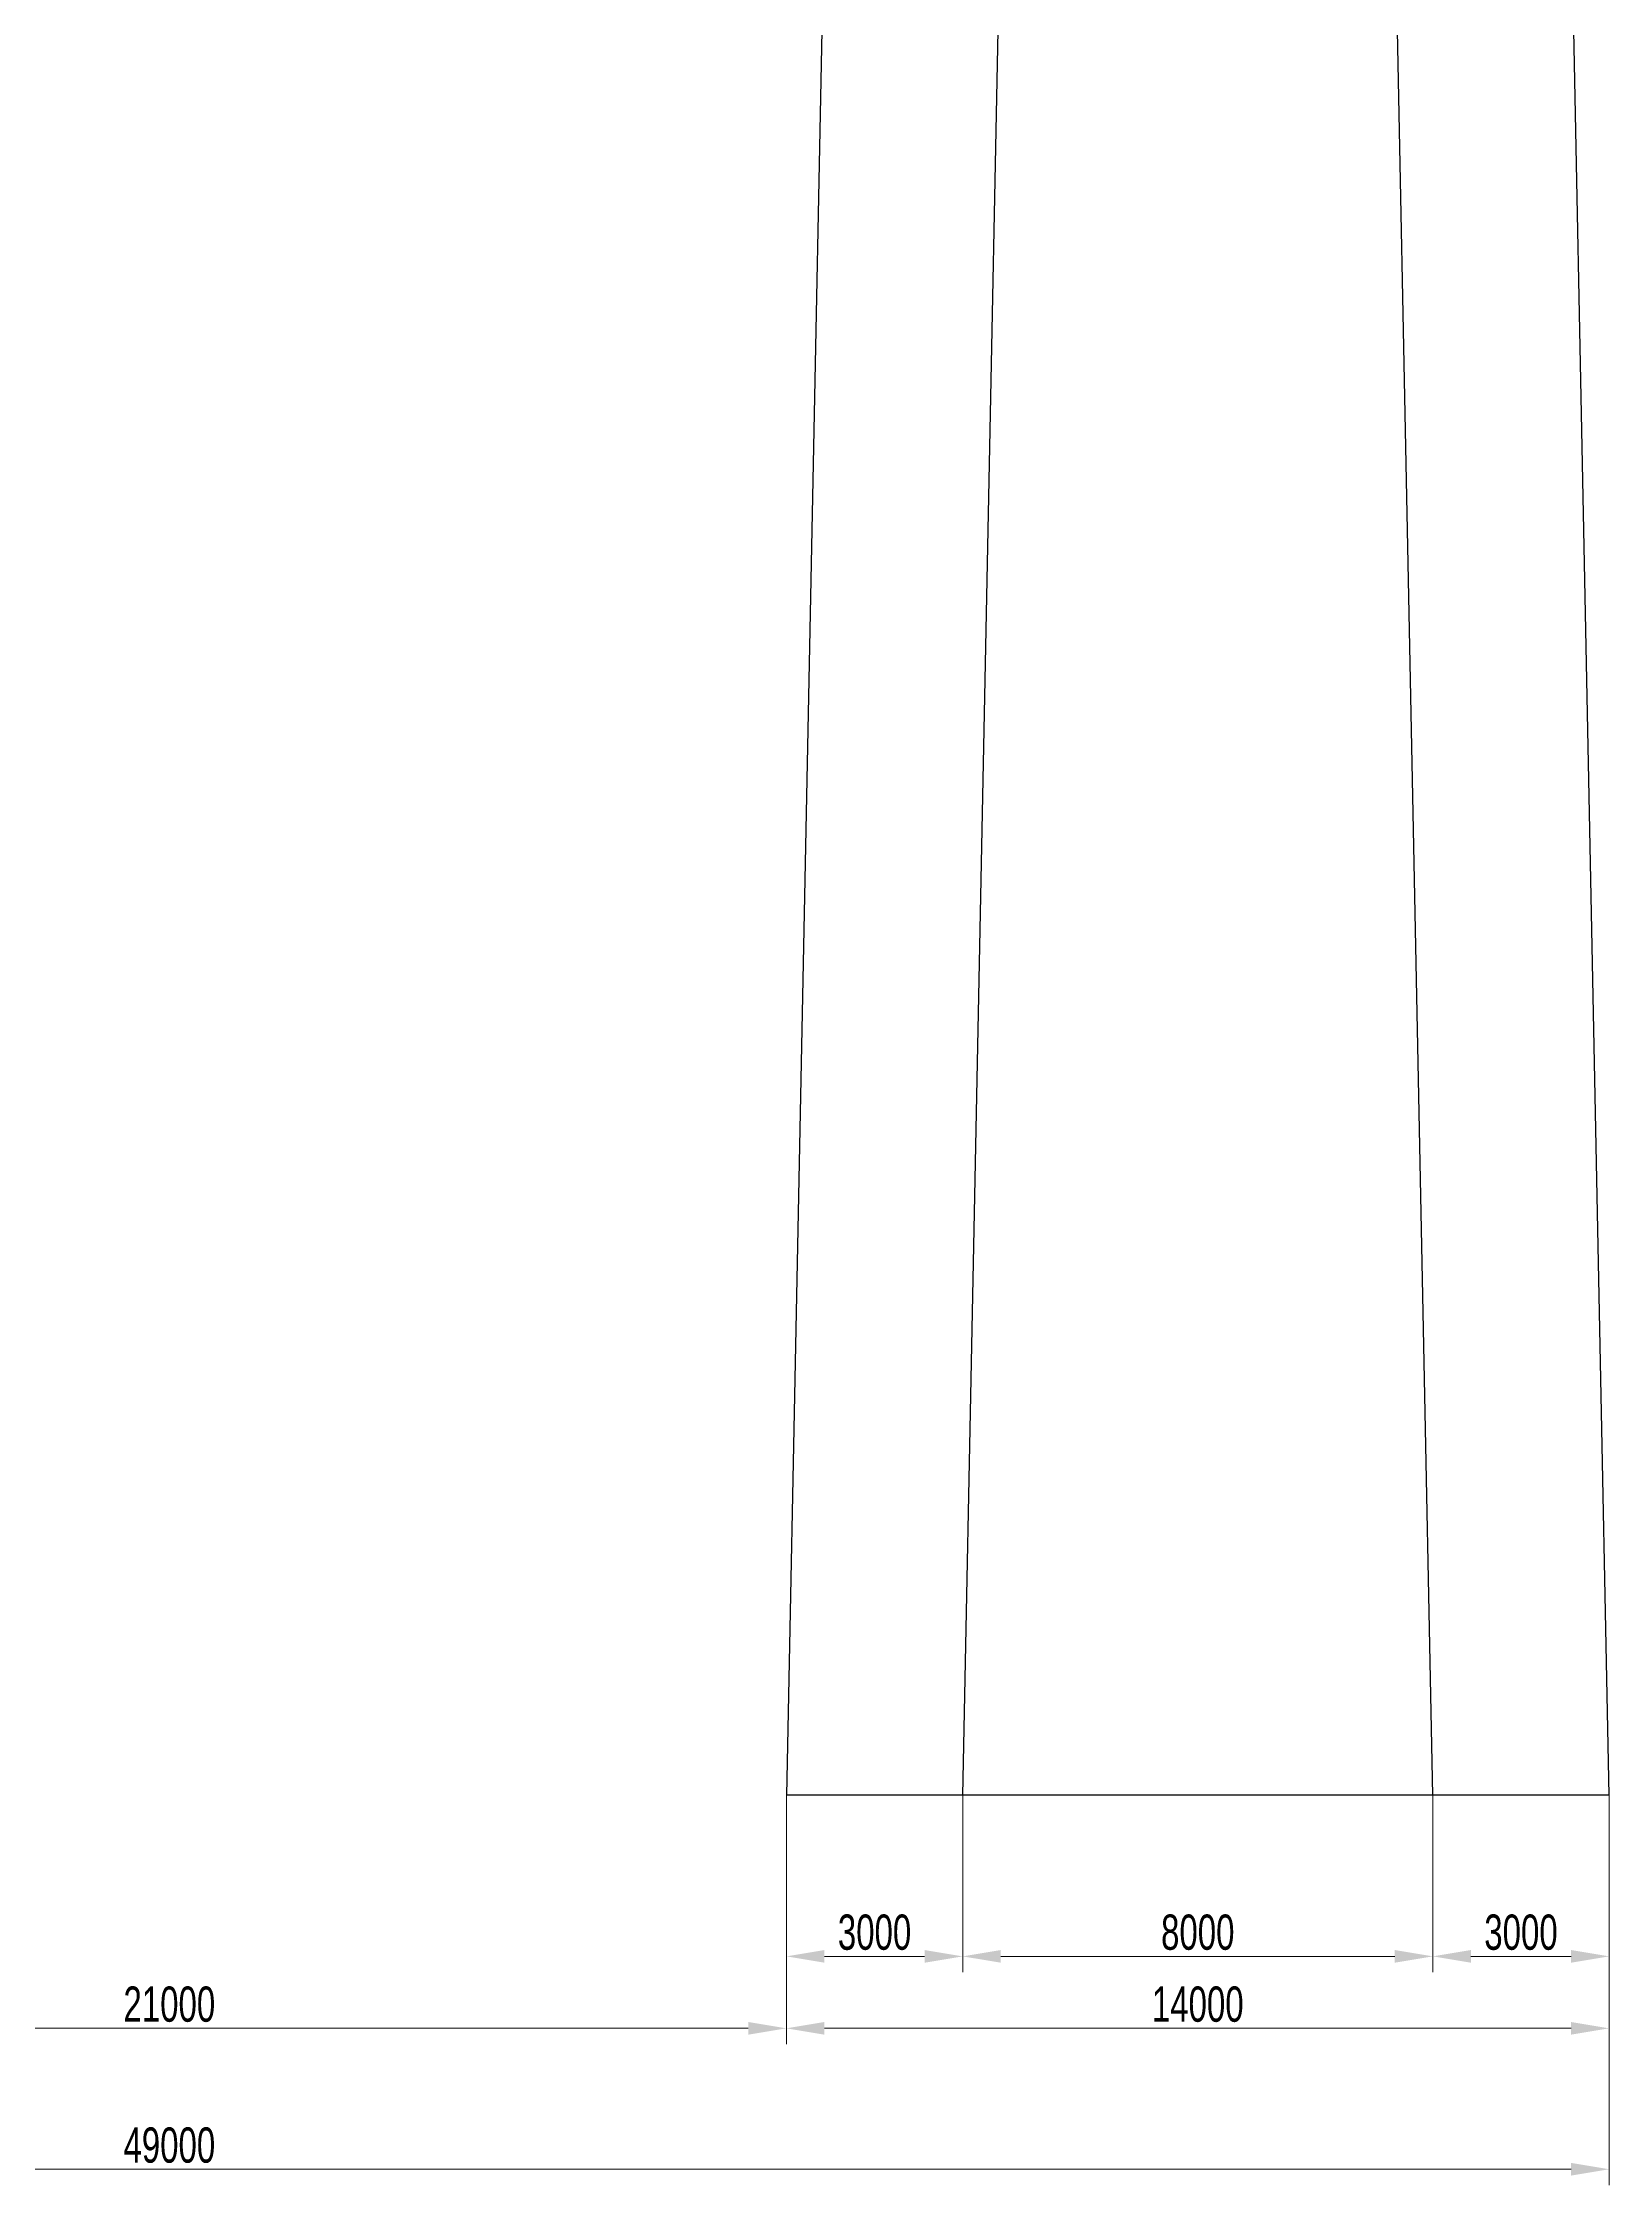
# Model space of a CAD drawing. Header units: millimetres. Extents: x 321435 to 489435, y -71599 to 47189.
# Drawn here: x 379222 to 405874, y -26932 to 9534 of the extents above; entities that cross this region are included whole.
import ezdxf

# ---------------------------------------------------------------- set-up
doc = ezdxf.new("R2010")
doc.units = ezdxf.units.MM
doc.header["$LTSCALE"] = 0.3
doc.header["$PDMODE"] = 34
doc.header["$PDSIZE"] = 5
doc.layers.get('Defpoints').update_dxf_attribs({"lineweight": 50})
doc.layers.add('轮廓线', color=3, linetype='Continuous', lineweight=50)
doc.styles.add('CIVIL', font='fsdb_e.shx', dxfattribs={"width": 0.7, "height": 600, "bigfont": 'fsdb.shx'})
doc.dimstyles.new('修改1', dxfattribs={"dimscale": 0.216, "dimtxt": 600, "dimasz": 3000, "dimexe": 1250, "dimexo": 0.625, "dimgap": 500, "dimtad": 1, "dimdec": 0, "dimdsep": 46, "dimtxsty": 'CIVIL', "dimcen": 2.5, "dimclrd": 3, "dimclre": 3, "dimclrt": 3, "dimadec": 0, "dimazin": 0, "dimtfac": 1, "dimtdec": 0, "dimtmove": 1, "dimatfit": 3, "dimfxl": 1, "dimlwd": 18, "dimlwe": 18, "dimarcsym": 0})

# ---------------------------------------------------------------- blocks, each defined once
blk = doc.blocks.new('*D114')
at = {"layer": 'Defpoints', "color": 0, "ltscale": 100, "transparency": 16777216}
for p in [(370874, -20295), (391874, -20295), (391874, -24263)]:
    blk.add_point(p, dxfattribs=at)
at = {"layer": '轮廓线', "color": 3, "lineweight": 18, "ltscale": 100, "transparency": 16777216}
for p, q in [((370874, -20295), (370874, -24533)), ((391874, -20295), (391874, -24533)), ((371522, -24263), (391226, -24263))]:
    blk.add_line(p, q, dxfattribs=at)
at = {"layer": '轮廓线', "color": 3, "ltscale": 100, "transparency": 16777216}
for points in [[(371522, -24155), (371522, -24371), (370874, -24263)], [(391226, -24155), (391226, -24371), (391874, -24263)]]:
    blk.add_solid(points, dxfattribs=at)
at = {"layer": '轮廓线', "color": 3, "ltscale": 100, "transparency": 16777216, "insert": (381374, -23855), "char_height": 600, "attachment_point": 5, "style": 'CIVIL'}
blk.add_mtext('21000', dxfattribs=at)
blk = doc.blocks.new('*D117')
at = {"layer": 'Defpoints', "color": 0, "ltscale": 100, "transparency": 16777216}
for p in [(402874, -20295), (405874, -20295), (402874, -23038)]:
    blk.add_point(p, dxfattribs=at)
at = {"layer": '轮廓线', "color": 3, "lineweight": 18, "ltscale": 100, "transparency": 16777216}
for p, q in [((402874, -20295), (402874, -23308)), ((405874, -20295), (405874, -23308)), ((405226, -23038), (403522, -23038))]:
    blk.add_line(p, q, dxfattribs=at)
at = {"layer": '轮廓线', "color": 3, "ltscale": 100, "transparency": 16777216}
for points in [[(403522, -22930), (403522, -23146), (402874, -23038)], [(405226, -22930), (405226, -23146), (405874, -23038)]]:
    blk.add_solid(points, dxfattribs=at)
at = {"layer": '轮廓线', "color": 3, "ltscale": 100, "transparency": 16777216, "insert": (404374, -22630), "char_height": 600, "attachment_point": 5, "style": 'CIVIL'}
blk.add_mtext('3000', dxfattribs=at)
blk = doc.blocks.new('*D118')
at = {"layer": 'Defpoints', "color": 0, "ltscale": 100, "transparency": 16777216}
for p in [(394874, -20295), (402874, -20295), (394874, -23038)]:
    blk.add_point(p, dxfattribs=at)
at = {"layer": '轮廓线', "color": 3, "lineweight": 18, "ltscale": 100, "transparency": 16777216}
for p, q in [((394874, -20295), (394874, -23308)), ((402874, -20295), (402874, -23308)), ((402226, -23038), (395522, -23038))]:
    blk.add_line(p, q, dxfattribs=at)
at = {"layer": '轮廓线', "color": 3, "ltscale": 100, "transparency": 16777216}
for points in [[(395522, -22930), (395522, -23146), (394874, -23038)], [(402226, -22930), (402226, -23146), (402874, -23038)]]:
    blk.add_solid(points, dxfattribs=at)
at = {"layer": '轮廓线', "color": 3, "ltscale": 100, "transparency": 16777216, "insert": (398874, -22630), "char_height": 600, "attachment_point": 5, "style": 'CIVIL'}
blk.add_mtext('8000', dxfattribs=at)
blk = doc.blocks.new('*D116')
at = {"layer": 'Defpoints', "color": 0, "ltscale": 100, "transparency": 16777216}
for p in [(391874, -20295), (394874, -20295), (394874, -23038)]:
    blk.add_point(p, dxfattribs=at)
at = {"layer": '轮廓线', "color": 3, "lineweight": 18, "ltscale": 100, "transparency": 16777216}
for p, q in [((391874, -20295), (391874, -23308)), ((394874, -20295), (394874, -23308)), ((392522, -23038), (394226, -23038))]:
    blk.add_line(p, q, dxfattribs=at)
at = {"layer": '轮廓线', "color": 3, "ltscale": 100, "transparency": 16777216}
for points in [[(392522, -22930), (392522, -23146), (391874, -23038)], [(394226, -22930), (394226, -23146), (394874, -23038)]]:
    blk.add_solid(points, dxfattribs=at)
at = {"layer": '轮廓线', "color": 3, "ltscale": 100, "transparency": 16777216, "insert": (393374, -22630), "char_height": 600, "attachment_point": 5, "style": 'CIVIL'}
blk.add_mtext('3000', dxfattribs=at)
blk = doc.blocks.new('*D119')
at = {"layer": 'Defpoints', "color": 0, "ltscale": 100, "transparency": 16777216}
for p in [(391874, -20295), (405874, -20295), (391874, -24263)]:
    blk.add_point(p, dxfattribs=at)
at = {"layer": '轮廓线', "color": 3, "lineweight": 18, "ltscale": 100, "transparency": 16777216}
for p, q in [((391874, -20295), (391874, -24533)), ((405874, -20295), (405874, -24533)), ((405226, -24263), (392522, -24263))]:
    blk.add_line(p, q, dxfattribs=at)
at = {"layer": '轮廓线', "color": 3, "ltscale": 100, "transparency": 16777216}
for points in [[(392522, -24155), (392522, -24371), (391874, -24263)], [(405226, -24155), (405226, -24371), (405874, -24263)]]:
    blk.add_solid(points, dxfattribs=at)
at = {"layer": '轮廓线', "color": 3, "ltscale": 100, "transparency": 16777216, "insert": (398874, -23855), "char_height": 600, "attachment_point": 5, "style": 'CIVIL'}
blk.add_mtext('14000', dxfattribs=at)
blk = doc.blocks.new('*D120')
at = {"layer": 'Defpoints', "color": 0, "ltscale": 100, "transparency": 16777216}
for p in [(356874, -20295), (405874, -20295), (356874, -26662)]:
    blk.add_point(p, dxfattribs=at)
at = {"layer": '轮廓线', "color": 3, "lineweight": 18, "ltscale": 100, "transparency": 16777216}
for p, q in [((356874, -20295), (356874, -26932)), ((405874, -20295), (405874, -26932)), ((405226, -26662), (357522, -26662))]:
    blk.add_line(p, q, dxfattribs=at)
at = {"layer": '轮廓线', "color": 3, "ltscale": 100, "transparency": 16777216}
for points in [[(357522, -26554), (357522, -26770), (356874, -26662)], [(405226, -26554), (405226, -26770), (405874, -26662)]]:
    blk.add_solid(points, dxfattribs=at)
at = {"layer": '轮廓线', "color": 3, "ltscale": 100, "transparency": 16777216, "insert": (381374, -26254), "char_height": 600, "attachment_point": 5, "style": 'CIVIL'}
blk.add_mtext('49000', dxfattribs=at)

msp = doc.modelspace()

# ---------------------------------------------------------------- linework, layer by layer
at = {"ltscale": 100}
for p, q in [((392874, 29705.3), (391874, -20294.7)), ((394874, -20294.7), (395874, 29705.3)), ((402874, -20294.7), (401874, 29705.3)), ((405874, -20294.7), (404874, 29705.3)), ((405874, -20294.7), (391874, -20294.7))]:
    msp.add_line(p, q, dxfattribs=at)

# ---------------------------------------------------------------- dimensions: what is measured, and where the dimension line sits
at = {"layer": '轮廓线', "ltscale": 100}
for p1, p2, distance, picture, middle in [((405874, -20294.7), (356874, -20294.7), 6367.7, '*D120', (381374, -26254.4)), ((370874, -20294.7), (391874, -20294.7), -3968.6, '*D114', (381374, -23855.3)), ((391874, -20294.7), (394874, -20294.7), -2743.4, '*D116', (393374, -22630.1)), ((405874, -20294.7), (391874, -20294.7), 3968.6, '*D119', (398874, -23855.3)), ((402874, -20294.7), (394874, -20294.7), 2743.4, '*D118', (398874, -22630.1)), ((405874, -20294.7), (402874, -20294.7), 2743.4, '*D117', (404374, -22630.1))]:
    dim = msp.add_aligned_dim(p1=p1, p2=p2, distance=distance, dimstyle='修改1', override={"dimfxl": 1.5}, dxfattribs=at)
    dim.commit()
    dim.dimension.update_dxf_attribs({"geometry": picture, "text_midpoint": middle})

doc.saveas('drawing.dxf')
